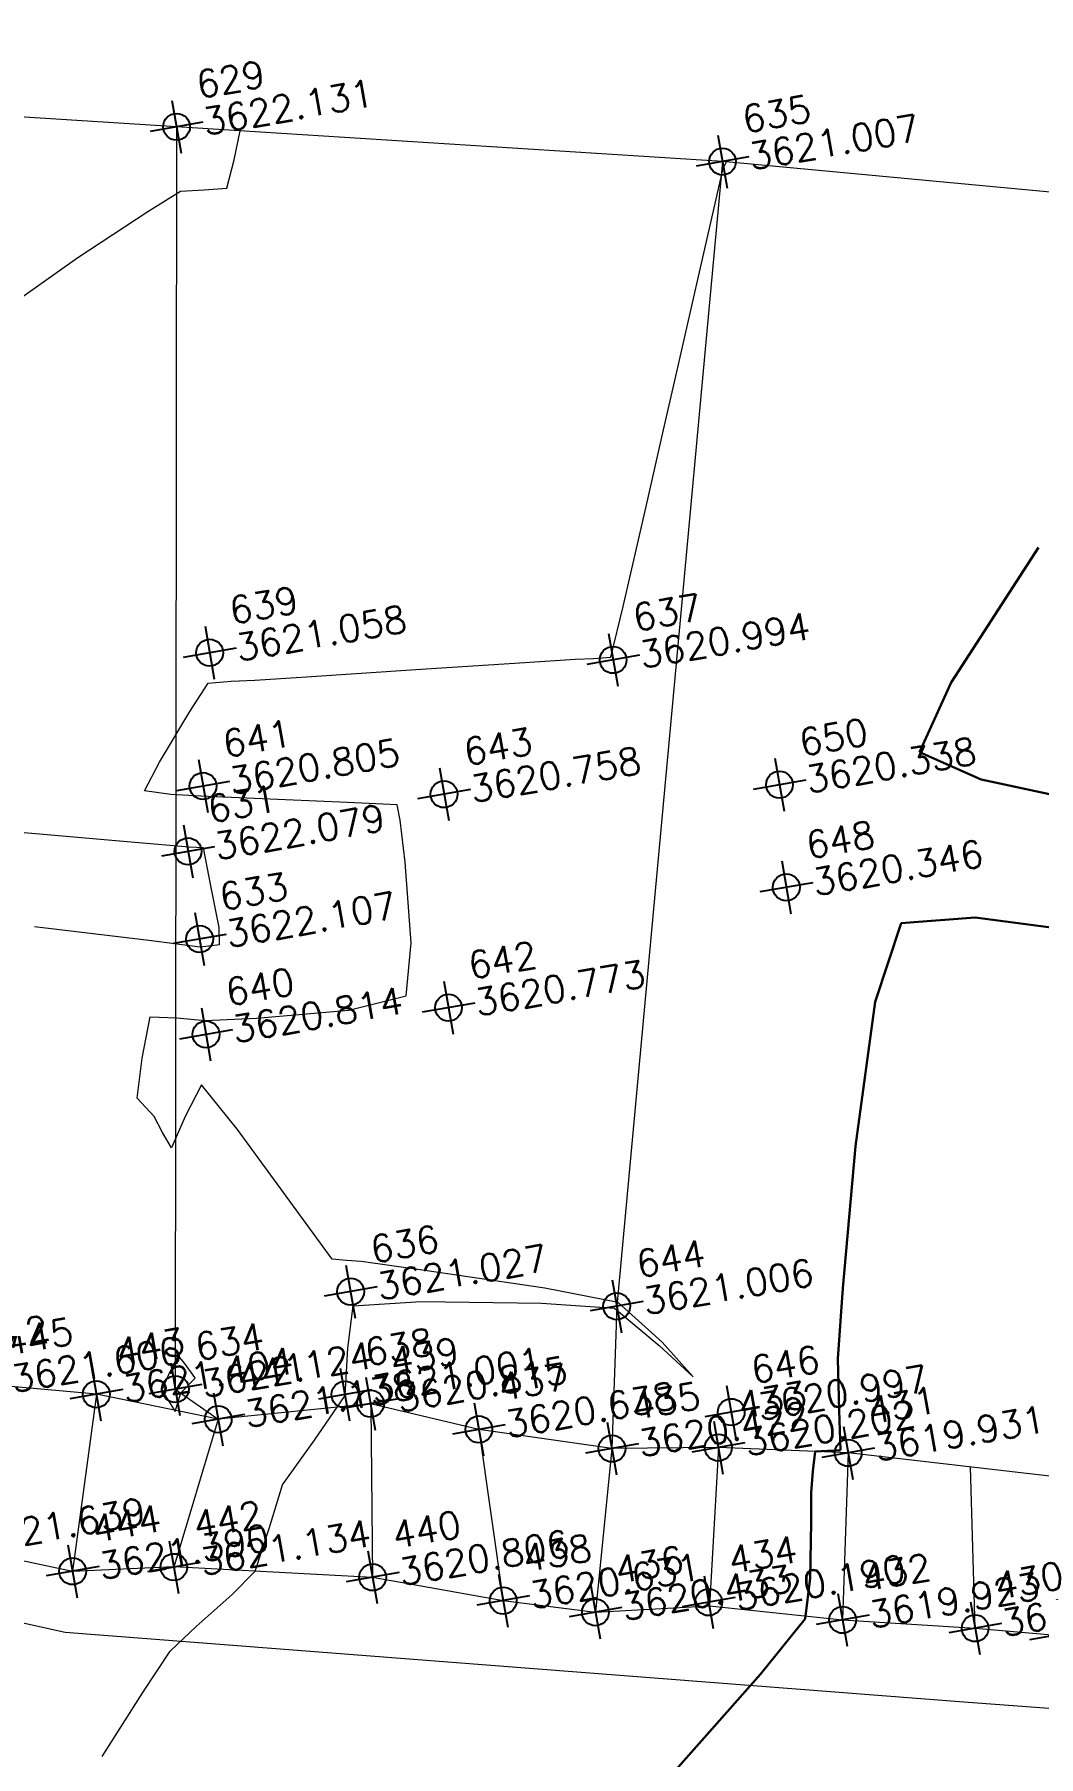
# Model space of a CAD drawing. Header units: millimetres. Extents: x 736950 to 740938, y 8500595 to 8502163.
# Drawn here: x 737870.39 to 737874.13, y 8501302.2 to 8501308.62 of the extents above; entities that cross this region are included whole.
import ezdxf

# ---------------------------------------------------------------- set-up
doc = ezdxf.new("R2010")
doc.units = ezdxf.units.MM
for name, color, linetype, lineweight in [('CONT-MJR', 80, 'Continuous', 30), ('CONT-MNR', 96, 'Continuous', 15), ('pista', 251, 'Continuous', 5)]:
    doc.layers.add(name, color=color, linetype=linetype, lineweight=lineweight)
doc.styles.add('5mm', font='arial.ttf', dxfattribs={"height": 3})

msp = doc.modelspace()

# ---------------------------------------------------------------- hatches: boundary and pattern name
at = {"layer": 'pista'}
h = msp.add_hatch(dxfattribs=at)
h.set_pattern_fill('HONEY', color=256, scale=3, angle=9.94991650582834, style=0)
h.set_pattern_definition([(9.94991650582834, (1479841.21072825, -18.49207214638591), (0.4979252195647159, 0.4170677100899267), [0.375, -0.75]), (129.9499165058283, (1479841.21072825, -18.49207214638591), (-0.6101538418184378, 0.222682034283025), [0.3749999999999999, -0.7499999999999998]), (69.94991650582834, (1479841.21072825, -18.49207214638591), (-0.112228622253722, 0.6397497443729518), [-0.75, 0.375])])
h.paths.add_polyline_path([(737744.7999806425, 8501250.923935566), (737743.4751223363, 8501250.754223157), (737756.465848178, 8501242.026572531), (737763.5739612179, 8501242.006896213), (737770.002546867, 8501243.455222024), (737769.8468594846, 8501244.342704736), (737763.4750639071, 8501242.907173423), (737756.7405500773, 8501242.925815564)])
h.paths.add_polyline_path([(737794.2809870465, 8501256.017245878), (737809.7820272583, 8501263.709828075), (737823.391616501, 8501273.483615467), (737837.0791595323, 8501280.557800073), (737851.5530432165, 8501285.77819753), (737870.8510758049, 8501293.050216693, -0.9976846880626209), (737871.0089264096, 8501292.63424804), (737865.2748787645, 8501289.581801567, 0.7845063948290762), (737866.1540430214, 8501286.121818589), (737883.2588851704, 8501291.348365877), (737897.4188924351, 8501296.516943583), (737903.2981396064, 8501301.44146652, -0.5512150924587264), (737904.1219025984, 8501301.177325813), (737906.855912117, 8501297.98174819, 0.5618964424650519), (737910.2738656431, 8501298.536066804), (737914.22079628, 8501308.558674501), (737925.6412323939, 8501300.72656757, 0.340189525830376), (737928.7023693406, 8501300.894137181), (737936.9171069289, 8501306.117412793, -0.358727273887905), (737938.1716059428, 8501305.962964654), (737943.1732157968, 8501301.051021611, 0.3417074120720416), (737946.0555081918, 8501300.709858142), (737955.8779356404, 8501307.072689936), (737971.8320576148, 8501314.464803053), (737988.5677626224, 8501323.411181662), (738023.1375471824, 8501336.282937778), (738044.4246208373, 8501357.728329657), (738061.4456776979, 8501362.208386911), (738078.9085143938, 8501363.070318012), (738112.0997810266, 8501372.051506756), (738118.6561313582, 8501373.365123207), (738128.3493353954, 8501376.976906104), (738155.2251721952, 8501366.826195797), (738176.6167526407, 8501363.543890122), (738193.8053773039, 8501353.328603027), (738204.7313956148, 8501340.877429372), (738207.705198212, 8501335.751671141), (738214.35685511, 8501331.742925933), (738229.9282901662, 8501313.374534177), (738233.5603594936, 8501308.186787868), (738234.53883727, 8501308.358438132), (738230.6417003467, 8501313.924784988), (738214.9478837823, 8501332.43754055), (738208.3676942562, 8501336.403214611), (738205.4657963786, 8501341.405035153), (738194.387784551, 8501354.029418997), (738176.9261677533, 8501364.406946706), (738155.4549153853, 8501367.70147717), (738128.3514754312, 8501377.93815071), (738118.4090486554, 8501374.233504975), (738111.8936108743, 8501372.928085677), (738078.7671659255, 8501363.964436961), (738061.3074614278, 8501363.102660457), (738043.958527311, 8501358.536303693), (738022.6381405202, 8501337.057350922), (737988.196920163, 8501324.233464561), (737971.4304040315, 8501315.270615296), (737955.4419368334, 8501307.862588815), (737945.5806043665, 8501301.47455489, -0.3391433520832071), (737943.8038299843, 8501301.693147572), (737938.8116631231, 8501306.59581691, 0.3560082385246841), (737936.4342009705, 8501306.876887502), (737928.158540546, 8501301.61487459, -0.3502196171718997), (737926.1502499409, 8501301.468794718), (737914.5128481541, 8501309.44969617, 0.4302069892023044), (737913.4330382891, 8501309.014522241), (737909.4507249827, 8501298.90206584, -0.5704007069138802), (737907.5397775185, 8501298.566836312), (737904.9064502402, 8501301.644734057, 0.4931454261128044), (737902.7202336333, 8501302.131411942), (737896.9620044216, 8501297.308254998), (737882.9728831241, 8501292.20205278), (737866.0373022418, 8501287.027224885, -0.7384715771871906), (737865.6977918843, 8501288.787355538), (737871.5108758068, 8501291.881875956, 0.9119586051647783), (737870.5337161538, 8501293.892406015), (737851.2416702455, 8501286.62264278), (737836.7183275839, 8501281.384406622), (737822.9200107896, 8501274.252970394), (737809.3164408724, 8501264.483505804), (737793.8201376351, 8501256.79327439), (737778.9884914039, 8501246.402265295), (737769.846859484, 8501244.34270474), (737770.0025468671, 8501243.455222024), (737779.3594973255, 8501245.563292695)])
h.paths.add_polyline_path([(738260.5182952256, 8501271.251537092), (738234.538837269, 8501308.358438132), (738233.56035949, 8501308.186787868), (738259.6897886079, 8501270.86568047), (738269.3749442189, 8501234.589470252), (738274.5057655985, 8501215.583008338), (738279.7983711922, 8501189.602392923), (738280.7089290785, 8501189.641305126), (738275.382018582, 8501215.790318219), (738270.2441657205, 8501234.822827347)])

# ---------------------------------------------------------------- linework, layer by layer
at = {"linetype": 'Continuous', "extrusion": (0.9849591664230046, 0.172787269436437, 0)}
for points, elevation in [([(8245946.911062786, 0), (8245946.711062788, 0)], 2195690.573162654), ([(8245946.432062786, 0), (8245946.232062787, 0)], 2195692.554162655), ([(8245944.96006279, 0), (8245944.760062789, 0)], 2195690.356162655), ([(8245944.674062787, 0), (8245944.474062787, 0)], 2195691.832162655), ([(8245944.475062788, 0), (8245944.275062789, 0)], 2195690.246162654), ([(8245944.109062787, 0), (8245943.909062789, 0)], 2195692.362162655), ([(8245944.290062787, 0), (8245944.090062789, 0)], 2195691.125162655), ([(8245944.245062788, 0), (8245944.045062786, 0)], 2195690.149162655), ([(8245943.728062786, 0), (8245943.528062786, 0)], 2195692.321162655), ([(8245943.916062788, 0), (8245943.716062788, 0)], 2195690.135162655), ([(8245943.504062788, 0), (8245943.304062787, 0)], 2195691.004162654), ([(8245943.562062787, 0), (8245943.362062788, 0)], 2195690.097162653), ([(8245942.525062788, 0), (8245942.325062786, 0)], 2195690.462162655), ([(8245942.300062789, 0), (8245942.100062788, 0)], 2195691.429162655), ([(8245942.312062787, 0), (8245942.112062788, 0)], 2195689.463162654), ([(8245942.280062788, 0), (8245942.080062788, 0)], 2195689.756162654), ([(8245942.151062787, 0), (8245941.951062786, 0)], 2195690.375162654), ([(8245942.101062789, 0), (8245941.901062788, 0)], 2195690.463162655), ([(8245941.838062786, 0), (8245941.638062787, 0)], 2195691.781162655), ([(8245942.142062789, 0), (8245941.942062785, 0)], 2195689.894162654), ([(8245941.937062786, 0), (8245941.737062789, 0)], 2195690.844162655), ([(8245941.716062786, 0), (8245941.516062787, 0)], 2195691.711162655), ([(8245941.781062787, 0), (8245941.581062788, 0)], 2195691.320162655), ([(8245941.613062787, 0), (8245941.413062787, 0)], 2195692.184162654), ([(8245941.628062787, 0), (8245941.428062788, 0)], 2195689.636162654), ([(8245941.678062788, 0), (8245941.478062788, 0)], 2195689.262162655), ([(8245941.463062787, 0), (8245941.263062788, 0)], 2195690.359162654), ([(8245941.293062786, 0), (8245941.093062788, 0)], 2195690.823162654), ([(8245941.155062786, 0), (8245940.955062787, 0)], 2195691.576162654), ([(8245941.191062788, 0), (8245940.991062788, 0)], 2195691.154162654), ([(8245941.004062788, 0), (8245940.804062788, 0)], 2195692.056162655), ([(8245940.888062786, 0), (8245940.688062789, 0)], 2195692.537162655)]:
    msp.add_lwpolyline(points, dxfattribs=dict(at, elevation=elevation))
at = {"linetype": 'Continuous', "extrusion": (-0.172787269436437, 0.9849591664230046, 0)}
for points, elevation in [([(-2195690.673162655, 0), (-2195690.473162654, 0)], 8245946.811062787), ([(-2195692.654162654, 0), (-2195692.454162655, 0)], 8245946.332062787), ([(-2195690.456162654, 0), (-2195690.256162654, 0)], 8245944.860062786), ([(-2195691.932162655, 0), (-2195691.732162654, 0)], 8245944.574062785), ([(-2195690.346162655, 0), (-2195690.146162655, 0)], 8245944.375062788), ([(-2195692.462162654, 0), (-2195692.262162655, 0)], 8245944.009062788), ([(-2195691.225162654, 0), (-2195691.025162654, 0)], 8245944.190062788), ([(-2195690.249162654, 0), (-2195690.049162653, 0)], 8245944.145062787), ([(-2195692.421162655, 0), (-2195692.221162654, 0)], 8245943.628062787), ([(-2195690.235162654, 0), (-2195690.035162654, 0)], 8245943.816062788), ([(-2195691.104162654, 0), (-2195690.904162654, 0)], 8245943.404062789), ([(-2195690.197162655, 0), (-2195689.997162655, 0)], 8245943.462062789), ([(-2195690.562162655, 0), (-2195690.362162654, 0)], 8245942.425062787), ([(-2195691.529162655, 0), (-2195691.329162654, 0)], 8245942.200062788), ([(-2195689.856162655, 0), (-2195689.656162655, 0)], 8245942.180062789), ([(-2195689.563162654, 0), (-2195689.363162654, 0)], 8245942.212062788), ([(-2195690.475162656, 0), (-2195690.275162655, 0)], 8245942.051062788), ([(-2195690.563162654, 0), (-2195690.363162655, 0)], 8245942.001062789), ([(-2195689.994162655, 0), (-2195689.794162654, 0)], 8245942.042062787), ([(-2195691.881162654, 0), (-2195691.681162655, 0)], 8245941.738062791), ([(-2195690.944162655, 0), (-2195690.744162654, 0)], 8245941.837062787), ([(-2195691.420162654, 0), (-2195691.220162654, 0)], 8245941.681062788), ([(-2195691.811162654, 0), (-2195691.611162655, 0)], 8245941.616062786), ([(-2195692.284162654, 0), (-2195692.084162655, 0)], 8245941.513062787), ([(-2195689.362162654, 0), (-2195689.162162655, 0)], 8245941.578062785), ([(-2195689.736162655, 0), (-2195689.536162654, 0)], 8245941.528062786), ([(-2195690.459162655, 0), (-2195690.259162654, 0)], 8245941.363062786), ([(-2195690.923162655, 0), (-2195690.723162654, 0)], 8245941.193062788), ([(-2195691.254162654, 0), (-2195691.054162654, 0)], 8245941.091062788), ([(-2195691.676162655, 0), (-2195691.476162654, 0)], 8245941.055062788), ([(-2195692.156162655, 0), (-2195691.956162655, 0)], 8245940.904062787), ([(-2195692.637162655, 0), (-2195692.437162654, 0)], 8245940.788062787), ([(-2195692.929162655, 0), (-2195692.729162654, 0)], 8245940.710062787)]:
    msp.add_lwpolyline(points, dxfattribs=dict(at, elevation=elevation))
at = {"linetype": 'Continuous'}
for centre in [(737870.9232635032, 8501308.276056936), (737872.957232714, 8501308.146553077), (737871.0466353268, 8501306.316906765), (737872.5498522155, 8501306.290242454), (737871.022091644, 8501305.82019497), (737871.9198363962, 8501305.789857535), (737873.1695053808, 8501305.825317778), (737870.9662916769, 8501305.576893996), (737873.1949540048, 8501305.442964057), (737871.0093492602, 8501305.250423409), (737871.9364671309, 8501304.994772369), (737871.0330875053, 8501304.895181948), (737871.5717779995, 8501303.936846646), (737872.5631106491, 8501303.882316124), (737870.6246074806, 8501303.55443586), (737870.9187297089, 8501303.573543837), (737871.5507089908, 8501303.553439425), (737871.6460247608, 8501303.519396747), (737872.989643994, 8501303.488086108), (737871.0784987172, 8501303.461464116), (737872.0496313154, 8501303.423695393), (737872.5454266926, 8501303.352288503), (737872.9417768995, 8501303.35582598), (737873.425459674, 8501303.336103562), (737870.5361778169, 8501302.895241508), (737870.9131919087, 8501302.910615988), (737871.6538272853, 8501302.873022923), (737872.1402221743, 8501302.785753157), (737872.9057410699, 8501302.779937606), (737872.4838679599, 8501302.74247991), (737873.4046123476, 8501302.71414666), (737873.89842103, 8501302.683002073)]:
    msp.add_circle(centre, 0.05, dxfattribs=at)
at = {"layer": 'CONT-MJR', "extrusion": (0.8390896872468989, -0.5439931035922252, 0), "elevation": -4005509.64412685}
msp.add_lwpolyline([(7534756.628852408, 3620), (7534757.227847585, 3620)], dxfattribs=at)
at = {"layer": 'CONT-MJR', "elevation": 3620}
for points in [[(737873.6911419046, 8501305.946553042), (737873.8087866779, 8501306.205962418)], [(737873.9208693765, 8501305.844597165), (737873.6911419046, 8501305.946553042)], [(737873.8987915355, 8501305.33016003), (737874.3691077216, 8501305.268733349)], [(737873.5256624417, 8501305.016738791), (737873.6226504872, 8501305.309377216)], [(737873.39177613, 8501303.49455804), (737873.3871346294, 8501303.686400902)], [(737873.2940060436, 8501303.268311478), (737873.3023079535, 8501303.341125138)], [(737873.3023079535, 8501303.341125138), (737873.3972502123, 8501303.345941084)], [(737873.2870018019, 8501303.187935777), (737873.2940060436, 8501303.268311478)], [(737873.2875971308, 8501303.076835047), (737873.2870018019, 8501303.187935777)], [(737872.7546628367, 8501302.122914702), (737873.0985088887, 8501302.51182554)]]:
    msp.add_lwpolyline(points, dxfattribs=at)
at = {"layer": 'CONT-MJR', "extrusion": (0.2087886474381651, 0.9779607868932894, 0), "elevation": 8468003.45132098}
msp.add_lwpolyline([(1053363.920927814, 3620.000000000003), (1053364.388470157, 3620.000000000003)], dxfattribs=at)
at = {"layer": 'CONT-MJR', "extrusion": (0.07504933461062949, -0.9971798219852335, 0), "elevation": -8421953.190640246}
msp.add_lwpolyline([(1373809.994472785, 3620), (1373810.271394803, 3620)], dxfattribs=at)
at = {"layer": 'CONT-MJR', "extrusion": (0.9908362450253961, -0.1350686327167533, 0), "elevation": -417147.8114479606}
msp.add_lwpolyline([(8523064.165331628, 3620), (8523064.708830146, 3620)], dxfattribs=at)
at = {"layer": 'CONT-MJR', "extrusion": (0.9960567368604722, -0.08871852655938445, 0), "elevation": -19259.38407350739}
msp.add_lwpolyline([(8533244.112328187, 3620.000000000013), (8533244.643105062, 3620.000000000013)], dxfattribs=at)
at = {"layer": 'CONT-MJR', "extrusion": (0.9976611546138053, -0.06835364346286732, 0), "elevation": 155052.5342177273}
msp.add_lwpolyline([(8531856.785922265, 3620), (8531857.049675122, 3620)], dxfattribs=at)
at = {"layer": 'CONT-MJR', "extrusion": (0.9993223362090828, 0.03680853642323658, 0), "elevation": 1050293.901020669}
msp.add_lwpolyline([(8468382.280669516, 3620.000000000003), (8468382.42938725, 3620.000000000003)], dxfattribs=at)
at = {"layer": 'CONT-MJR', "extrusion": (0.9998530021224856, -0.01714567428399258, 0), "elevation": 592004.2482450616}
msp.add_lwpolyline([(8512704.531313485, 3620), (8512704.738378646, 3620)], dxfattribs=at)
at = {"layer": 'CONT-MJR', "extrusion": (0.9926550135624973, -0.1209794364726439, 0), "elevation": -296029.2156887754}
msp.add_lwpolyline([(8528128.257116774, 3620.000000000013), (8528128.409612758, 3620.000000000013)], dxfattribs=at)
at = {"layer": 'CONT-MJR', "extrusion": (0.7775348978905456, -0.628839790854824, 0), "elevation": -4772235.209224673}
msp.add_lwpolyline([(7074063.34541264, 3620), (7074063.611122754, 3620)], dxfattribs=at)
at = {"layer": 'CONT-MNR', "extrusion": (0.9795763536960865, -0.2010725423310694, 0), "elevation": -986578.5244496472}
msp.add_lwpolyline([(8476046.067320945, 3622.000000000013), (8476046.178039102, 3622.000000000013)], dxfattribs=at)
at = {"layer": 'CONT-MNR'}
for points, elevation in [([(737871.110671687, 8501308.047260387), (737871.1380562341, 8501308.152506623)], 3622), ([(737872.9594538, 8501308.122265149), (737872.9715899708, 8501308.145210043)], 3621), ([(737872.9296385994, 8501307.990887139), (737872.9594538, 8501308.122265149)], 3621), ([(737870.8163830064, 8501307.961083835), (737870.9383256728, 8501308.036869003)], 3622), ([(737871.0262470774, 8501308.04089761), (737871.110671687, 8501308.047260387)], 3622), ([(737870.5550865979, 8501307.789254412), (737870.8163830064, 8501307.961083835)], 3622), ([(737872.8615744978, 8501307.69090243), (737872.9296385994, 8501307.990887139)], 3621), ([(737870.2788416011, 8501307.593173157), (737870.5550865979, 8501307.789254412)], 3622), ([(737872.5871133484, 8501306.488864029), (737872.6728216733, 8501306.861836722)], 3621), ([(737872.5412686196, 8501306.300721703), (737872.5871133484, 8501306.488864029)], 3621), ([(737871.8147822864, 8501306.25406447), (737872.2207861235, 8501306.280502157)], 3621), ([(737872.2207861235, 8501306.280502157), (737872.4089253974, 8501306.292742236)], 3621), ([(737872.4764533489, 8501306.295133974), (737872.5412686196, 8501306.300721703)], 3621), ([(737871.1267392938, 8501306.211454855), (737871.2154541712, 8501306.215010598)], 3621), ([(737871.2154541712, 8501306.215010598), (737871.407482198, 8501306.227532757)], 3621), ([(737871.407482198, 8501306.227532757), (737871.8147822864, 8501306.25406447)], 3621), ([(737870.9727006508, 8501306.098303692), (737871.0410087127, 8501306.203036096)], 3621), ([(737870.8035451067, 8501305.802367475), (737870.8598169087, 8501305.909582)], 3621), ([(737870.9018365456, 8501305.789029904), (737870.8035451067, 8501305.802367475)], 3621), ([(737871.013550832, 8501305.782955024), (737870.9018365456, 8501305.789029904)], 3621), ([(737871.2134963353, 8501305.774123961), (737871.013550832, 8501305.782955024)], 3621), ([(737871.5602462498, 8501305.75923164), (737871.2134963353, 8501305.774123961)], 3621), ([(737871.7565021517, 8501305.693087287), (737871.7451521938, 8501305.750843773)], 3621), ([(737870.768526103, 8501305.60962), (737870.3270503278, 8501305.64885391)], 3622), ([(737871.0233166757, 8501305.589629892), (737870.9697518001, 8501305.591980947)], 3622), ([(737871.7977836792, 8501305.236629942), (737871.7747458427, 8501305.537005534)], 3621), ([(737871.0837132803, 8501305.22991767), (737871.0815672844, 8501305.293210248)], 3622), ([(737871.0113136778, 8501305.221026015), (737871.0837132803, 8501305.22991767)], 3622), ([(737871.5646873286, 8501304.98555508), (737871.7787041881, 8501305.038275208)], 3621), ([(737870.7955316534, 8501304.807064774), (737870.825001544, 8501304.961039184)], 3621), ([(737870.825001544, 8501304.961039184), (737870.9238203508, 8501304.957306629)], 3621), ([(737870.9238203508, 8501304.957306629), (737871.0296727228, 8501304.946283972)], 3621), ([(737871.0296727228, 8501304.946283972), (737871.2214025743, 8501304.955885394)], 3621), ([(737871.2214025743, 8501304.955885394), (737871.5646873286, 8501304.98555508)], 3621), ([(737870.7766836016, 8501304.657813609), (737870.7955316534, 8501304.807064774)], 3621), ([(737871.1502277836, 8501304.540641157), (737871.0168504433, 8501304.707529504)], 3621), ([(737870.8711377686, 8501304.529388394), (737870.8395130723, 8501304.589169938)], 3621), ([(737870.9553564221, 8501304.589380497), (737870.9043124397, 8501304.47250604)], 3621), ([(737871.3792943867, 8501304.228256715), (737871.1502277836, 8501304.540641157)], 3621), ([(737871.8345902571, 8501303.899547938), (737872.2826694981, 8501303.893873362)], 3621), ([(737872.2826694981, 8501303.893873362), (737872.5547387175, 8501303.874838622)], 3621), ([(737872.7326090587, 8501303.749132896), (737872.56885467, 8501303.896503808)], 3621), ([(737871.5512377974, 8501303.549950143), (737871.5614851317, 8501303.726052182)], 3621), ([(737872.7215333878, 8501303.736130131), (737872.8474657383, 8501303.61949655)], 3621), ([(737870.9295544155, 8501303.69864545), (737870.8975892208, 8501303.635886014)], 3622), ([(737870.9530834391, 8501303.669884851), (737870.9295544155, 8501303.69864545)], 3622), ([(737870.9795826995, 8501303.633875638), (737870.9530834391, 8501303.669884851)], 3622), ([(737870.8975892208, 8501303.635886014), (737870.8680753292, 8501303.57025302)], 3622), ([(737870.9388223612, 8501303.559448622), (737870.9925473767, 8501303.614609968)], 3622), ([(737870.9909031288, 8501303.617553707), (737870.9795826995, 8501303.633875638)], 3622), ([(737870.9925473767, 8501303.614609968), (737870.9909031288, 8501303.617553707)], 3622), ([(737870.8680753292, 8501303.57025302), (737870.9180360856, 8501303.490510456)], 3622), ([(737870.9180360856, 8501303.490510456), (737870.9388223612, 8501303.559448622)], 3622), ([(737871.3176412974, 8501303.216871109), (737871.4368767474, 8501303.383069439)], 3621)]:
    msp.add_lwpolyline(points, dxfattribs=dict(at, elevation=elevation))
at = {"layer": 'CONT-MNR', "extrusion": (0.04577253571596548, -0.9989518882179116, 0), "elevation": -8458623.491874121}
msp.add_lwpolyline([(1126223.992851565, 3622.00000000001), (1126224.080865218, 3622.00000000001)], dxfattribs=at)
at = {"layer": 'CONT-MNR', "extrusion": (0.9751669937368346, -0.2214708430612582, 0), "elevation": -1163242.52124572}
msp.add_lwpolyline([(8453611.652019423, 3621), (8453611.988494081, 3621)], dxfattribs=at)
at = {"layer": 'CONT-MNR', "extrusion": (0.9749961794425834, -0.2222216237731284, 0), "elevation": -1169751.178058748}
msp.add_lwpolyline([(8452713.266543847, 3621.000000000013), (8452713.487858376, 3621.000000000013)], dxfattribs=at)
at = {"layer": 'CONT-MNR', "extrusion": (0.9749535934356508, -0.222408387087609, 0), "elevation": -1171370.333412469}
msp.add_lwpolyline([(8452488.74488516, 3621), (8452489.037376933, 3621)], dxfattribs=at)
at = {"layer": 'CONT-MNR', "extrusion": (0.03539630998724008, -0.9993733542772127, 0), "elevation": -8469861.02499843}
msp.add_lwpolyline([(1038324.897170761, 3621.00000000001), (1038324.964741055, 3621.00000000001)], dxfattribs=at)
at = {"layer": 'CONT-MNR', "extrusion": (0.09773008650784436, -0.99521295720623, 0), "elevation": -8388497.885769817}
msp.add_lwpolyline([(1565172.211411513, 3621.00000000001), (1565172.297554464, 3621.00000000001)], dxfattribs=at)
at = {"layer": 'CONT-MNR', "extrusion": (0.8581928449758559, -0.5133274206899984, 0), "elevation": -3730717.942651316}
msp.add_lwpolyline([(7674529.249826356, 3621.000000000003), (7674529.469732284, 3621.000000000003)], dxfattribs=at)
at = {"layer": 'CONT-MNR', "extrusion": (-0.04531628546722109, -0.998972689452246, 0), "elevation": -8526009.876417771}
msp.add_lwpolyline([(351866.1234761453, 3621.000000000013), (351865.9383800504, 3621.000000000013)], dxfattribs=at)
at = {"layer": 'CONT-MNR', "extrusion": (0.9932381005428491, 0.116095114582971, 0), "elevation": 1719842.400416245}
msp.add_lwpolyline([(8358157.255473126, 3621), (8358157.412617476, 3621)], dxfattribs=at)
at = {"layer": 'CONT-MNR', "extrusion": (-0.08732320039027872, -0.9961800332638671, 0), "elevation": -8533264.141959684}
msp.add_lwpolyline([(-7308.88459575898, 3622.000000000003), (-7309.086593079031, 3622.000000000003)], dxfattribs=at)
at = {"layer": 'CONT-MNR', "extrusion": (0.9807908291074056, 0.1950624247229802, 0), "elevation": 2381982.414357328}
msp.add_lwpolyline([(8194071.496204443, 3622.00000000001), (8194071.64680756, 3622.00000000001)], dxfattribs=at)
at = {"layer": 'CONT-MNR', "extrusion": (0.9816674650443851, 0.1906016476144186, 0), "elevation": 2344706.829930766}
msp.add_lwpolyline([(8204815.372880359, 3622.000000000003), (8204815.524366985, 3622.000000000003)], dxfattribs=at)
at = {"layer": 'CONT-MNR', "extrusion": (-0.1173030906701653, -0.9930961609628884, 0), "elevation": -8529168.131119587}
msp.add_lwpolyline([(-264453.1305141173, 3622.000000000013), (-264452.7017174094, 3622.000000000013)], dxfattribs=at)
at = {"layer": 'CONT-MNR', "extrusion": (-0.1316928437723071, -0.9912905703673182, 0), "elevation": -8524436.033234589}
msp.add_lwpolyline([(-388116.6778730125, 3622.00000000001), (-388116.4846706319, 3622.00000000001)], dxfattribs=at)
at = {"layer": 'CONT-MNR', "extrusion": (0.9954057197766016, -0.09574681736760624, 0), "elevation": -79491.11190216383}
msp.add_lwpolyline([(8532896.53510109, 3621.000000000013), (8532896.734371325, 3621.000000000013)], dxfattribs=at)
at = {"layer": 'CONT-MNR', "extrusion": (0.8870429924306702, -0.4616868306326724, 0), "elevation": -3270417.111847039}
msp.add_lwpolyline([(7881688.098517307, 3621.000000000006), (7881687.965323084, 3621.000000000006)], dxfattribs=at)
at = {"layer": 'CONT-MNR', "extrusion": (0.7376565400536901, 0.6751761465839998, 0), "elevation": 6284173.323934359}
msp.add_lwpolyline([(5772850.13909052, 3621), (5772850.232146932, 3621)], dxfattribs=at)
at = {"layer": 'CONT-MNR', "extrusion": (0.8638231984883646, 0.5037950791277453, 0), "elevation": 4920305.364049912}
msp.add_lwpolyline([(6971888.290139462, 3621.000000000007), (6971888.355988994, 3621.000000000007)], dxfattribs=at)
at = {"layer": 'CONT-MNR', "extrusion": (0.8073490531528491, 0.5900741532834651, 0), "elevation": 5612119.653715639}
msp.add_lwpolyline([(6428120.87939794, 3621.00000000001), (6428121.089878142, 3621.00000000001)], dxfattribs=at)
at = {"layer": 'CONT-MNR', "extrusion": (-0.0984861189891787, -0.9951384247261532, 0), "elevation": -8532644.429412087}
msp.add_lwpolyline([(-102976.1040775692, 3621.000000000011), (-102976.1574147997, 3621.000000000011)], dxfattribs=at)
at = {"layer": 'CONT-MNR', "extrusion": (-0.06967032234962005, -0.9975700708139253, 0), "elevation": -8532054.235433424}
msp.add_lwpolyline([(143790.0412750259, 3621.000000000003), (143789.9871706455, 3621.000000000003)], dxfattribs=at)
at = {"layer": 'CONT-MNR', "extrusion": (-0.1383883791885876, -0.9903780371684117, 0), "elevation": -8521617.673953328}
msp.add_lwpolyline([(-445709.6107164813, 3621), (-445709.8510394447, 3621)], dxfattribs=at)
at = {"layer": 'CONT-MNR', "extrusion": (-0.1476549280741167, -0.9890389386750288, 0), "elevation": -8517071.116109539}
msp.add_lwpolyline([(-525474.9912021069, 3621), (-525475.4430526202, 3621)], dxfattribs=at)
at = {"layer": 'CONT-MNR', "extrusion": (0.1897001709485931, 0.9818420673112732, 0), "elevation": 8486912.345034698}
msp.add_lwpolyline([(888224.4740361643, 3621.000000000013), (888224.7524945743, 3621.000000000013)], dxfattribs=at)
at = {"layer": 'CONT-MNR', "extrusion": (0.9922427927573789, -0.12431508444689, 0), "elevation": -324692.5517485832}
msp.add_lwpolyline([(8527085.916693715, 3621.000000000013), (8527086.075554727, 3621.000000000013)], dxfattribs=at)
at = {"layer": 'CONT-MNR', "extrusion": (0.06250500821345026, -0.9980446502778504, 0), "elevation": -8438560.19224852}
msp.add_lwpolyline([(1267802.853317115, 3621.00000000001), (1267803.107169791, 3621.00000000001)], dxfattribs=at)
at = {"layer": 'CONT-MNR', "extrusion": (0.6394031079116547, 0.7688716834380863, 0), "elevation": 7008209.826408554}
msp.add_lwpolyline([(4868430.805548488, 3621.00000000001), (4868430.588614149, 3621.00000000001)], dxfattribs=at)
at = {"layer": 'CONT-MNR', "extrusion": (0.7484852436831025, 0.6631514457412022, 0), "elevation": 6189938.723996594}
msp.add_lwpolyline([(5873778.865692836, 3621), (5873779.038891102, 3621)], dxfattribs=at)
at = {"layer": 'CONT-MNR', "extrusion": (0.8248935037183198, -0.5652881632612825, 0), "elevation": -4197020.819883321}
msp.add_lwpolyline([(7429779.923107576, 3621.000000000003), (7429780.125413334, 3621.000000000003)], dxfattribs=at)
at = {"layer": 'CONT-MNR', "extrusion": (0.9569545085425711, -0.2902379516535462, 0), "elevation": -1761291.547909286}
msp.add_lwpolyline([(8349518.532099409, 3621), (8349518.701688384, 3621)], dxfattribs=at)
at = {"layer": 'CONT-MNR', "extrusion": (0.9494962976508282, -0.3137782349803281, 0), "elevation": -1966917.829991825}
msp.add_lwpolyline([(8303483.551982237, 3621.000000000013), (8303483.719781024, 3621.000000000013)], dxfattribs=at)
at = {"layer": 'CONT-MNR', "extrusion": (0.7132365603846617, -0.7009233973342999, 0), "elevation": -5432485.379170452}
msp.add_lwpolyline([(6580631.114396486, 3621), (6580631.235153544, 3621)], dxfattribs=at)
at = {"layer": 'CONT-MNR', "extrusion": (0.6653782814752364, -0.7465063580044454, 0), "elevation": -5855313.173156697}
msp.add_lwpolyline([(6207407.564353759, 3621.00000000001), (6207407.744213497, 3621.00000000001)], dxfattribs=at)
at = {"layer": 'CONT-MNR', "extrusion": (-0.690826624165828, 0.7230204529220775, 0), "elevation": 5636874.791126129}
msp.add_lwpolyline([(-6406421.926337071, 3621.000000000013), (-6406422.06031615, 3621.000000000013)], dxfattribs=at)
at = {"layer": 'CONT-MNR', "extrusion": (0.8320357078268988, -0.55472207536837, 0), "elevation": -4101925.283327097}
msp.add_lwpolyline([(7482700.415839914, 3621.00000000001), (7482700.600658001, 3621.00000000001)], dxfattribs=at)
at = {"layer": 'CONT-MNR', "extrusion": (0.8451887917653974, -0.5344678720691709, 0), "elevation": -3920032.898801232}
msp.add_lwpolyline([(7579573.493458681, 3621.000000000006), (7579573.775320408, 3621.000000000006)], dxfattribs=at)
at = {"layer": 'pista'}
for p, q in [((737870.6246074806, 8501303.55443586), (737870.5361778169, 8501302.895241508)), ((737871.0784987172, 8501303.461464116), (737870.9131919087, 8501302.910615988)), ((737871.6475798464, 8501303.510532113), (737871.6538272853, 8501302.873022923)), ((737872.0496313154, 8501303.423695393), (737872.1402221743, 8501302.785753157)), ((737872.5454266926, 8501303.352288503), (737872.4838679599, 8501302.74247991)), ((737872.9417768995, 8501303.35582598), (737872.9081600918, 8501302.766148178)), ((737873.425459674, 8501303.336103562), (737873.4046123476, 8501302.71414666)), ((737873.89842103, 8501302.683002073), (737873.8813904459, 8501303.28359279)), ((737869.0723193234, 8501302.987609563), (737870.5088492339, 8501302.667820876)), ((737870.5088492339, 8501302.667820876), (737873.8561106572, 8501302.409052836)), ((737873.8561106572, 8501302.409052836), (737877.8681145147, 8501302.101937605))]:
    msp.add_line(p, q, dxfattribs=at)
for points in [[(737870.9232635032, 8501308.276056936), (737869.3401796041, 8501308.376023779), (737869.25684642, 8501303.677962098)], [(737872.957232714, 8501308.146553077), (737870.9232635032, 8501308.276056936), (737870.9187297089, 8501303.573543837), (737871.0784987172, 8501303.461464116)], [(737875.0144253946, 8501307.95411536), (737872.957232714, 8501308.146553077), (737872.5631106491, 8501303.882316124), (737872.5454266926, 8501303.352288503)], [(737878.3900179369, 8501302.90848428), (737877.7714482385, 8501302.956322841), (737877.1140153115, 8501302.95368716), (737876.6902947408, 8501303.03672256), (737876.2423985768, 8501303.043432733), (737875.7810767705, 8501303.120887175), (737875.1347729219, 8501303.182135323), (737874.7565835898, 8501303.150310347), (737874.3373212178, 8501303.231082018), (737873.425459674, 8501303.336103562), (737872.9417768995, 8501303.35582598), (737872.5454266926, 8501303.352288503), (737872.0496313154, 8501303.423695393), (737871.6460247608, 8501303.519396747), (737871.0784987172, 8501303.461464116), (737870.6246074806, 8501303.55443586), (737870.2088351243, 8501303.59216314)], [(737870.0741823555, 8501302.993898457), (737870.5361778169, 8501302.895241508), (737870.9127308449, 8501302.913244244), (737871.6538272853, 8501302.873022923), (737872.1402221743, 8501302.785753157), (737872.4838679599, 8501302.74247991), (737872.9081600918, 8501302.766148178), (737873.4046123476, 8501302.71414666), (737873.89842103, 8501302.683002073), (737874.1995065135, 8501302.656629141), (737874.6809766067, 8501302.56849544), (737875.197647125, 8501302.574865336), (737875.6995600323, 8501302.538035547), (737876.2429622472, 8501302.513560407), (737876.6002071801, 8501302.45642847), (737877.1471169051, 8501302.406171603), (737877.6868038352, 8501302.373937812), (737878.2501297855, 8501302.345850913)]]:
    msp.add_lwpolyline(points, dxfattribs=at)

# ---------------------------------------------------------------- texts
at = {"color": 2, "char_height": 0.1, "attachment_point": 1, "rotation": 9.94991650582834, "style": '5mm'}
for s, insert, width in [('\\Ftxt.shx;\\W1.0000000000;\\T1.0000000000;\\o\\l629', (737870.9889298388, 8501308.480477905), 0.4), ('\\Ftxt.shx;\\W1.0000000000;\\T1.0000000000;\\o\\l635', (737873.0228990496, 8501308.350974044), 0.4), ('\\Ftxt.shx;\\W1.0000000000;\\T1.0000000000;\\o\\l639', (737871.1123016623, 8501306.521327734), 0.4), ('\\Ftxt.shx;\\W1.0000000000;\\T1.0000000000;\\o\\l637', (737872.615518551, 8501306.494663421), 0.4), ('\\Ftxt.shx;\\W1.0000000000;\\T1.0000000000;\\o\\l641', (737871.0877579795, 8501306.02461594), 0.3666666666666667), ('\\Ftxt.shx;\\W1.0000000000;\\T1.0000000000;\\o\\l643', (737871.9855027318, 8501305.994278502), 0.4), ('\\Ftxt.shx;\\W1.0000000000;\\T1.0000000000;\\o\\l650', (737873.2351717163, 8501306.029738745), 0.3833333333333333), ('\\Ftxt.shx;\\W1.0000000000;\\T1.0000000000;\\o\\l631', (737871.0319580124, 8501305.781314965), 0.3666666666666667), ('\\Ftxt.shx;\\W1.0000000000;\\T1.0000000000;\\o\\l648', (737873.2606203404, 8501305.647385024), 0.4), ('\\Ftxt.shx;\\W1.0000000000;\\T1.0000000000;\\o\\l633', (737871.0750155958, 8501305.454844378), 0.4), ('\\Ftxt.shx;\\W1.0000000000;\\T1.0000000000;\\o\\l642', (737872.0021334664, 8501305.199193338), 0.4), ('\\Ftxt.shx;\\W1.0000000000;\\T1.0000000000;\\o\\l640', (737871.0987538408, 8501305.099602915), 0.3833333333333333), ('\\Ftxt.shx;\\W1.0000000000;\\T1.0000000000;\\o\\l636', (737871.637444335, 8501304.141267613), 0.4), ('\\Ftxt.shx;\\W1.0000000000;\\T1.0000000000;\\o\\l644', (737872.6287769846, 8501304.08673709), 0.4), ('\\Ftxt.shx;\\W1.0000000000;\\T1.0000000000;\\o\\l445', (737870.2745014598, 8501303.796584109), 0.4), ('\\Ftxt.shx;\\W1.0000000000;\\T1.0000000000;\\o\\l443', (737870.6902738161, 8501303.75885683), 0.4), ('\\Ftxt.shx;\\W1.0000000000;\\T1.0000000000;\\o\\l634', (737870.9843960444, 8501303.777964806), 0.4), ('\\Ftxt.shx;\\W1.0000000000;\\T1.0000000000;\\o\\l638', (737871.6163753263, 8501303.757860392), 0.4), ('\\Ftxt.shx;\\W1.0000000000;\\T1.0000000000;\\o\\l439', (737871.7116910963, 8501303.723817715), 0.4), ('\\Ftxt.shx;\\W1.0000000000;\\T1.0000000000;\\o\\l646', (737873.0553103295, 8501303.692507075), 0.4), ('\\Ftxt.shx;\\W1.0000000000;\\T1.0000000000;\\o\\l441', (737871.1441650527, 8501303.665885083), 0.3666666666666667), ('\\Ftxt.shx;\\W1.0000000000;\\T1.0000000000;\\o\\l437', (737872.1152976509, 8501303.628116362), 0.4), ('\\Ftxt.shx;\\W1.0000000000;\\T1.0000000000;\\o\\l435', (737872.6110930281, 8501303.556709472), 0.4), ('\\Ftxt.shx;\\W1.0000000000;\\T1.0000000000;\\o\\l433', (737873.007443235, 8501303.560246946), 0.4), ('\\Ftxt.shx;\\W1.0000000000;\\T1.0000000000;\\o\\l431', (737873.4911260095, 8501303.540524531), 0.3666666666666667), ('\\Ftxt.shx;\\W1.0000000000;\\T1.0000000000;\\o\\l444', (737870.6018441524, 8501303.099662477), 0.4), ('\\Ftxt.shx;\\W1.0000000000;\\T1.0000000000;\\o\\l442', (737870.9788582443, 8501303.115036957), 0.4), ('\\Ftxt.shx;\\W1.0000000000;\\T1.0000000000;\\o\\l440', (737871.7194936208, 8501303.07744389), 0.3833333333333333), ('\\Ftxt.shx;\\W1.0000000000;\\T1.0000000000;\\o\\l438', (737872.2058885099, 8501302.990174126), 0.4), ('\\Ftxt.shx;\\W1.0000000000;\\T1.0000000000;\\o\\l434', (737872.9714074055, 8501302.984358575), 0.4), ('\\Ftxt.shx;\\W1.0000000000;\\T1.0000000000;\\o\\l436', (737872.5495342955, 8501302.946900876), 0.4), ('\\Ftxt.shx;\\W1.0000000000;\\T1.0000000000;\\o\\l432', (737873.4702786831, 8501302.91856763), 0.4), ('\\Ftxt.shx;\\W1.0000000000;\\T1.0000000000;\\o\\l430', (737873.9640873655, 8501302.887423042), 0.3833333333333333)]:
    msp.add_mtext(s, dxfattribs=dict(at, insert=insert, width=width))
at = {"color": 1, "char_height": 0.1, "attachment_point": 1, "rotation": 9.94991650582834, "style": '5mm'}
for s, insert, width in [('\\Ftxt.shx;\\W1.0000000000;\\T1.0000000000;\\o\\l3622.131', (737871.0131200566, 8501308.34258362), 0.7666666666666666), ('\\Ftxt.shx;\\W1.0000000000;\\T1.0000000000;\\o\\l3621.007', (737873.0470892674, 8501308.21307976), 0.7666666666666668), ('\\Ftxt.shx;\\W1.0000000000;\\T1.0000000000;\\o\\l3621.058', (737871.1364918802, 8501306.38343345), 0.7833333333333334), ('\\Ftxt.shx;\\W1.0000000000;\\T1.0000000000;\\o\\l3620.994', (737872.6397087688, 8501306.356769137), 0.8166666666666667), ('\\Ftxt.shx;\\W1.0000000000;\\T1.0000000000;\\o\\l3620.805', (737871.1119481972, 8501305.886721656), 0.8), ('\\Ftxt.shx;\\W1.0000000000;\\T1.0000000000;\\o\\l3620.758', (737872.0096929496, 8501305.856384218), 0.8166666666666667), ('\\Ftxt.shx;\\W1.0000000000;\\T1.0000000000;\\o\\l3620.338', (737873.2593619341, 8501305.891844463), 0.8166666666666667), ('\\Ftxt.shx;\\W1.0000000000;\\T1.0000000000;\\o\\l3622.079', (737871.0561482302, 8501305.643420681), 0.8166666666666668), ('\\Ftxt.shx;\\W1.0000000000;\\T1.0000000000;\\o\\l3620.346', (737873.2848105582, 8501305.50949074), 0.8166666666666667), ('\\Ftxt.shx;\\W1.0000000000;\\T1.0000000000;\\o\\l3622.107', (737871.0992058136, 8501305.316950094), 0.7833333333333333), ('\\Ftxt.shx;\\W1.0000000000;\\T1.0000000000;\\o\\l3620.773', (737872.0263236843, 8501305.061299054), 0.8166666666666667), ('\\Ftxt.shx;\\W1.0000000000;\\T1.0000000000;\\o\\l3620.814', (737871.1229440586, 8501304.961708631), 0.7833333333333332), ('\\Ftxt.shx;\\W1.0000000000;\\T1.0000000000;\\o\\l3621.027', (737871.6616345529, 8501304.003373329), 0.7833333333333334), ('\\Ftxt.shx;\\W1.0000000000;\\T1.0000000000;\\o\\l3621.006', (737872.6529672024, 8501303.948842807), 0.7666666666666668), ('\\Ftxt.shx;\\W1.0000000000;\\T1.0000000000;\\o\\l3621.772', (737869.802326174, 8501303.739134135), 0.8), ('\\Ftxt.shx;\\W1.0000000000;\\T1.0000000000;\\o\\l3621.606', (737870.2986916776, 8501303.658689825), 0.7833333333333334), ('\\Ftxt.shx;\\W1.0000000000;\\T1.0000000000;\\o\\l3621.404', (737870.714464034, 8501303.620962545), 0.7833333333333334), ('\\Ftxt.shx;\\W1.0000000000;\\T1.0000000000;\\o\\l3622.124', (737871.0085862622, 8501303.640070522), 0.7999999999999999), ('\\Ftxt.shx;\\W1.0000000000;\\T1.0000000000;\\o\\l3621.001', (737871.6405655441, 8501303.619966108), 0.7333333333333334), ('\\Ftxt.shx;\\W1.0000000000;\\T1.0000000000;\\o\\l3620.815', (737871.735881314, 8501303.585923431), 0.7833333333333332), ('\\Ftxt.shx;\\W1.0000000000;\\T1.0000000000;\\o\\l3620.997', (737873.0795005473, 8501303.554612791), 0.8166666666666667), ('\\Ftxt.shx;\\W1.0000000000;\\T1.0000000000;\\o\\l3621.138', (737871.1683552704, 8501303.5279908), 0.7666666666666666), ('\\Ftxt.shx;\\W1.0000000000;\\T1.0000000000;\\o\\l3620.638', (737872.1394878688, 8501303.490222078), 0.8166666666666667), ('\\Ftxt.shx;\\W1.0000000000;\\T1.0000000000;\\o\\l3620.422', (737872.6352832459, 8501303.418815188), 0.8166666666666667), ('\\Ftxt.shx;\\W1.0000000000;\\T1.0000000000;\\o\\l3620.202', (737873.0316334529, 8501303.422352662), 0.8), ('\\Ftxt.shx;\\W1.0000000000;\\T1.0000000000;\\o\\l3619.931', (737873.5153162273, 8501303.402630247), 0.7666666666666666), ('\\Ftxt.shx;\\W1.0000000000;\\T1.0000000000;\\o\\l3621.639', (737870.1640389088, 8501303.06042514), 0.8), ('\\Ftxt.shx;\\W1.0000000000;\\T1.0000000000;\\o\\l3621.134', (737871.0030484621, 8501302.977142673), 0.7666666666666666), ('\\Ftxt.shx;\\W1.0000000000;\\T1.0000000000;\\o\\l3621.390', (737870.6260343703, 8501302.961768193), 0.7833333333333334), ('\\Ftxt.shx;\\W1.0000000000;\\T1.0000000000;\\o\\l3620.806', (737871.7436838386, 8501302.939549606), 0.8), ('\\Ftxt.shx;\\W1.0000000000;\\T1.0000000000;\\o\\l3620.631', (737872.2300787277, 8501302.852279842), 0.7833333333333332), ('\\Ftxt.shx;\\W1.0000000000;\\T1.0000000000;\\o\\l3620.190', (737872.9955976233, 8501302.846464291), 0.7666666666666666), ('\\Ftxt.shx;\\W1.0000000000;\\T1.0000000000;\\o\\l3620.433', (737872.5737245133, 8501302.809006592), 0.8166666666666667), ('\\Ftxt.shx;\\W1.0000000000;\\T1.0000000000;\\o\\l3619.923', (737873.494468901, 8501302.780673346), 0.8), ('\\Ftxt.shx;\\W1.0000000000;\\T1.0000000000;\\o\\l3619.621', (737873.9882775834, 8501302.749528758), 0.7666666666666666)]:
    msp.add_mtext(s, dxfattribs=dict(at, insert=insert, width=width))

doc.saveas('drawing.dxf')
